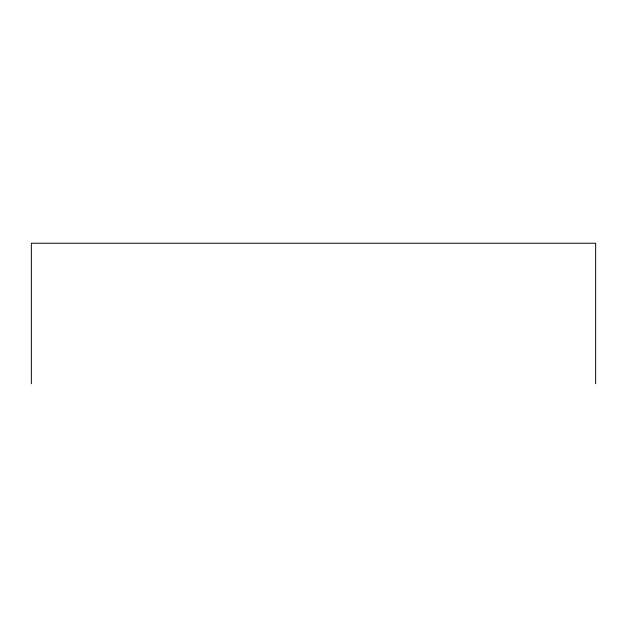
<?xml version="1.0" encoding="UTF-8"?>
<svg xmlns="http://www.w3.org/2000/svg" width="627" height="627" viewBox="0 0 627 627"><rect width="100%" height="100%" fill="white"/><g stroke="black" fill="none" stroke-linecap="round" stroke-linejoin="round"><path stroke-width="0.94" d="M595.65 383.748L595.65 243.252L31.35 243.252L31.35 383.748"/></g></svg>
